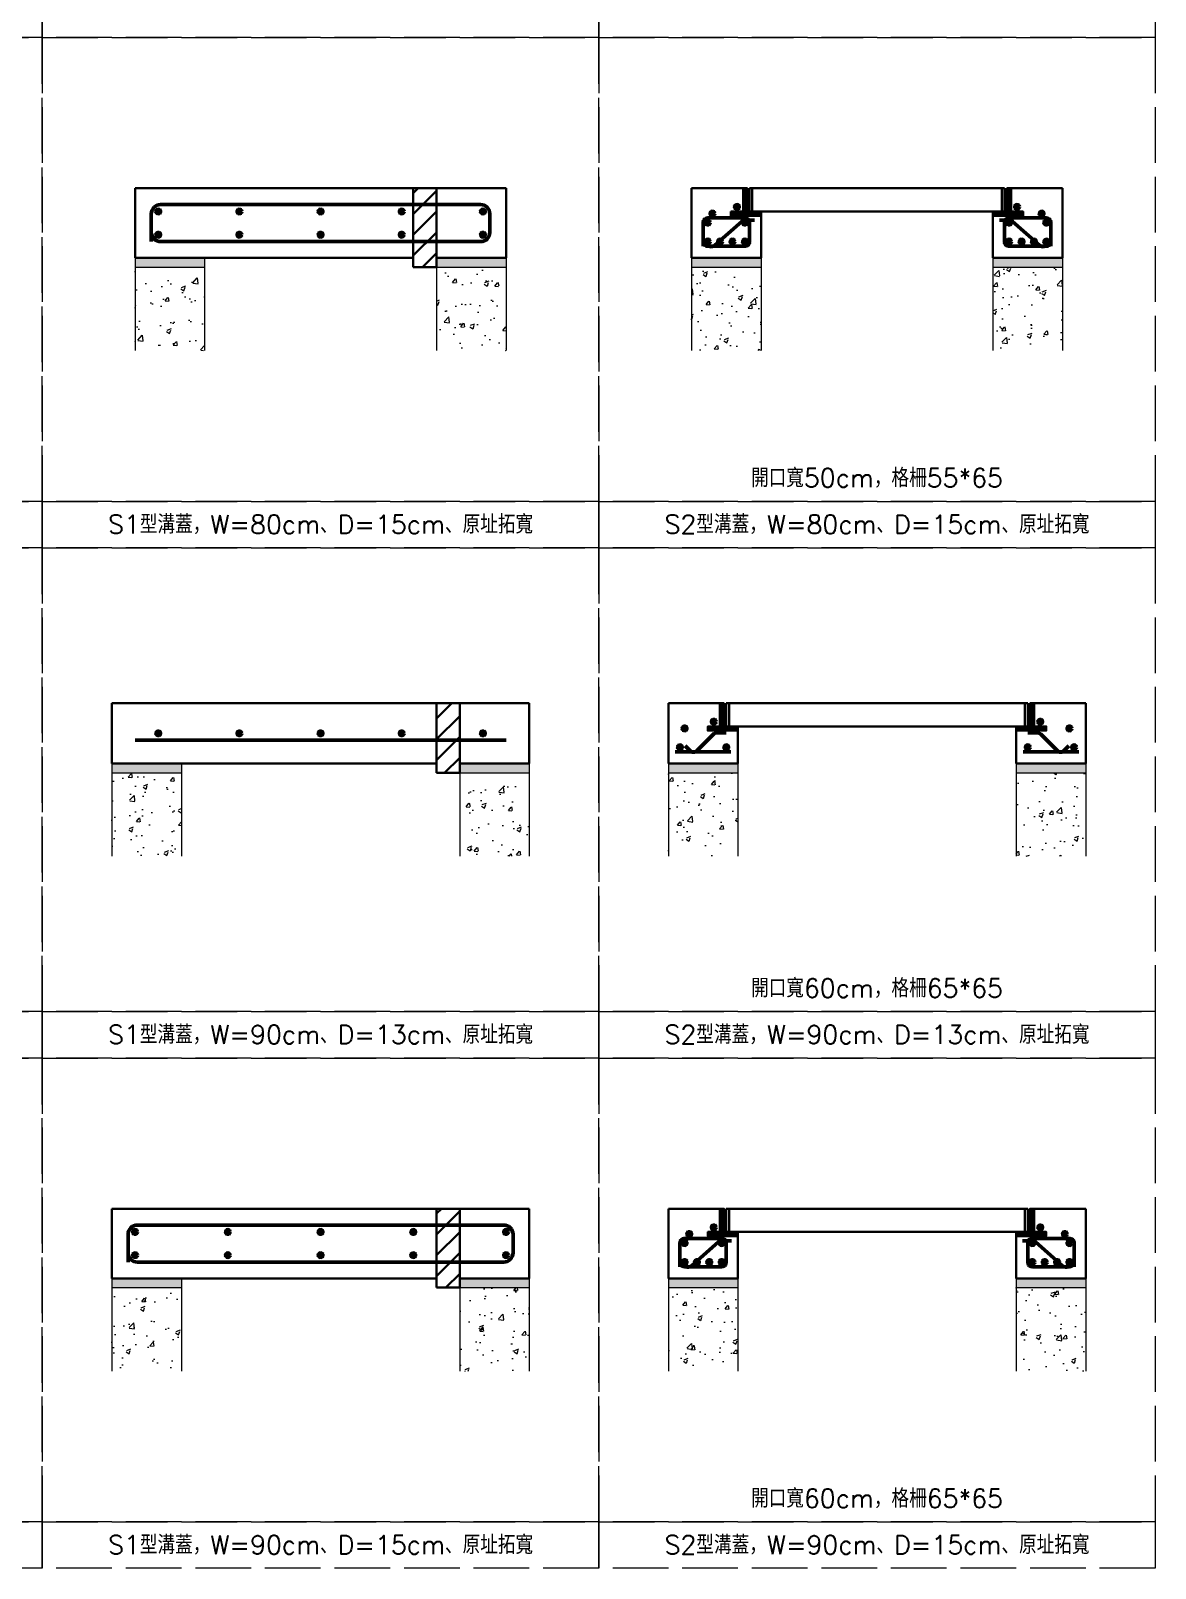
# Model space of a CAD drawing. Extents: x -4891 to 4829, y -5666 to -3242.
# Drawn here: x 3662.8 to 3905.3, y -5006.3 to -4674.8 of the extents above; entities that cross this region are included whole.
import ezdxf

# ---------------------------------------------------------------- set-up
doc = ezdxf.new("R2010")
doc.units = 0
doc.header["$MEASUREMENT"] = 0
doc.linetypes.add('ACAD_ISO02W100', pattern=[15, 12, -3])
doc.layers.add('一、4.基本-隱藏', color=9, linetype='ACAD_ISO02W100', lineweight=20, plot=False)
doc.layers.add('三、3.文字-註解文字', color=2, linetype='Continuous')
for name, color, linetype, lineweight in [('二、1.繪圖-既有設施', 8, 'Continuous', 20), ('二、2.繪圖-施作項目', 181, 'Continuous', 30), ('二、5.繪圖-鋼筋', 60, 'Continuous', 50), ('二、6.繪圖-其他施作項目', 35, 'Continuous', 30)]:
    doc.layers.add(name, color=color, linetype=linetype, lineweight=lineweight)
doc.styles.add('Content', font='romans.shx', dxfattribs={"height": 4, "bigfont": 'genie.shx'})
pattern_1 = [(0, (-224119.11284, -336857.6605), (0.635, 0.635), [0.3175, -0.9525]), (90, (-224118.9541, -336857.8192), (-0.635, 0.635), [0.3175, -0.9525])]
pattern_2 = [(50, (-224119.113, -336857.6605), (9.10923345, -0.79695428), [0.9525, -10.4775]), (355, (-224119.113, -336857.6605), (-1.76217107, 9.55284226), [0.762, -8.3820292]), (100.4514447, (-224118.354, -336857.727), (7.34706235, 8.7558876), [0.80950044, -8.90451223]), (46.1842, (-224119.113, -336855.12), (13.55395204, -2.1021164), [1.42875, -15.71625]), (96.6355576, (-224117.983, -336855.296), (11.8702067, 12.37130623), [1.21425116, -13.3567804]), (351.184151, (-224119.113, -336855.12), (11.8702067, 12.37130623), [1.14299835, -12.5729866]), (21, (-224117.843, -336855.7555), (7.58071956, -5.11325991), [0.9525, -10.4775]), (326, (-224117.843, -336855.7555), (3.09010142, 9.2093983), [0.762, -8.382]), (71.451445, (-224117.211, -336856.182), (10.67082096, 4.09613844), [0.80950044, -8.90449688]), (37.5, (-224119.113, -336857.6605), (0.154430163, 4.227751944), [0, -8.2804, 0, -8.509, 0, -8.41375]), (7.5, (-224119.113, -336857.6605), (3.340983126, 5.00902874), [0, -4.8514, 0, -8.0899, 0, -3.20675]), (327.5, (-224121.945, -336857.6605), (6.779529758, -0.2864372), [0, -3.175, 0, -9.906, 0, -13.1445]), (317.5, (-224123.215, -336857.6605), (7.40645907, 1.27132455), [0, -4.1275, 0, -6.5786, 0, -9.3345])]

msp = doc.modelspace()

# ---------------------------------------------------------------- hatches: boundary and pattern name
at = {"layer": '二、1.繪圖-既有設施'}
h = msp.add_hatch(dxfattribs=at)
h.set_pattern_fill('CROSS', color=256, scale=0.1)
h.set_pattern_definition(pattern_1)
h.paths.add_polyline_path([(3700.347, -4723.796), (3685.347, -4723.796), (3685.347, -4725.796), (3700.347, -4725.796)])
h.paths.add_polyline_path([(3765.347, -4723.796), (3750.347, -4723.796), (3750.347, -4725.796), (3765.347, -4725.796)])
h = msp.add_hatch(dxfattribs=at)
h.set_pattern_fill('AR-CONC', color=256, scale=0.05)
h.set_pattern_definition(pattern_2)
h.paths.add_polyline_path([(3700.347, -4725.796), (3685.347, -4725.796), (3685.347, -4743.796), (3700.347, -4743.796)])
h.paths.add_polyline_path([(3765.347, -4725.796), (3750.347, -4725.796), (3750.347, -4743.796), (3765.347, -4743.796)])
h = msp.add_hatch(dxfattribs=at)
h.set_pattern_fill('CROSS', color=256, scale=0.1)
h.set_pattern_definition(pattern_1)
h.paths.add_polyline_path([(3820.347, -4723.796), (3805.347, -4723.796), (3805.347, -4725.796), (3820.347, -4725.796)])
h.paths.add_polyline_path([(3885.347, -4723.796), (3870.347, -4723.796), (3870.347, -4725.796), (3885.347, -4725.796)])
h = msp.add_hatch(dxfattribs=at)
h.set_pattern_fill('AR-CONC', color=256, scale=0.05)
h.set_pattern_definition(pattern_2)
h.paths.add_polyline_path([(3820.347, -4725.796), (3805.347, -4725.796), (3805.347, -4743.796), (3820.347, -4743.796)])
h.paths.add_polyline_path([(3885.347, -4725.796), (3870.347, -4725.796), (3870.347, -4743.796), (3885.347, -4743.796)])
h = msp.add_hatch(dxfattribs=at)
h.set_pattern_fill('CROSS', color=256, scale=0.1)
h.set_pattern_definition(pattern_1)
h.paths.add_polyline_path([(3695.347, -4832.796), (3680.347, -4832.796), (3680.347, -4834.796), (3695.347, -4834.796)])
h.paths.add_polyline_path([(3770.347, -4832.796), (3755.347, -4832.796), (3755.347, -4834.796), (3770.347, -4834.796)])
h = msp.add_hatch(dxfattribs=at)
h.set_pattern_fill('CROSS', color=256, scale=0.1)
h.set_pattern_definition(pattern_1)
h.paths.add_polyline_path([(3815.347, -4832.796), (3800.347, -4832.796), (3800.347, -4834.796), (3815.347, -4834.796)])
h.paths.add_polyline_path([(3890.347, -4832.796), (3875.347, -4832.796), (3875.347, -4834.796), (3890.347, -4834.796)])
h = msp.add_hatch(dxfattribs=at)
h.set_pattern_fill('AR-CONC', color=256, scale=0.05)
h.set_pattern_definition(pattern_2)
h.paths.add_polyline_path([(3695.347, -4834.796), (3680.347, -4834.796), (3680.347, -4852.796), (3695.347, -4852.796)])
h.paths.add_polyline_path([(3770.347, -4834.796), (3755.347, -4834.796), (3755.347, -4852.796), (3770.347, -4852.796)])
h = msp.add_hatch(dxfattribs=at)
h.set_pattern_fill('AR-CONC', color=256, scale=0.05)
h.set_pattern_definition(pattern_2)
h.paths.add_polyline_path([(3815.347, -4834.796), (3800.347, -4834.796), (3800.347, -4852.796), (3815.347, -4852.796)])
h.paths.add_polyline_path([(3890.347, -4834.796), (3875.347, -4834.796), (3875.347, -4852.796), (3890.347, -4852.796)])
h = msp.add_hatch(dxfattribs=at)
h.set_pattern_fill('CROSS', color=256, scale=0.1)
h.set_pattern_definition(pattern_1)
h.paths.add_polyline_path([(3695.347, -4943.796), (3680.347, -4943.796), (3680.347, -4945.796), (3695.347, -4945.796)])
h.paths.add_polyline_path([(3770.347, -4943.796), (3755.347, -4943.796), (3755.347, -4945.796), (3770.347, -4945.796)])
h = msp.add_hatch(dxfattribs=at)
h.set_pattern_fill('CROSS', color=256, scale=0.1)
h.set_pattern_definition(pattern_1)
h.paths.add_polyline_path([(3815.347, -4943.796), (3800.347, -4943.796), (3800.347, -4945.796), (3815.347, -4945.796)])
h.paths.add_polyline_path([(3890.347, -4943.796), (3875.347, -4943.796), (3875.347, -4945.796), (3890.347, -4945.796)])
h = msp.add_hatch(dxfattribs=at)
h.set_pattern_fill('AR-CONC', color=256, scale=0.05)
h.set_pattern_definition(pattern_2)
h.paths.add_polyline_path([(3695.347, -4945.796), (3680.347, -4945.796), (3680.347, -4963.796), (3695.347, -4963.796)])
h.paths.add_polyline_path([(3770.347, -4945.796), (3755.347, -4945.796), (3755.347, -4963.796), (3770.347, -4963.796)])
h = msp.add_hatch(dxfattribs=at)
h.set_pattern_fill('AR-CONC', color=256, scale=0.05)
h.set_pattern_definition(pattern_2)
h.paths.add_polyline_path([(3815.347, -4945.796), (3800.347, -4945.796), (3800.347, -4963.796), (3815.347, -4963.796)])
h.paths.add_polyline_path([(3890.347, -4945.796), (3875.347, -4945.796), (3875.347, -4963.796), (3890.347, -4963.796)])
at = {"layer": '二、5.繪圖-鋼筋'}
h = msp.add_hatch(color=256, dxfattribs=at)
h.dxf.hatch_style = 1
h.paths.add_polyline_path([(3689.847, -4713.796, 1), (3690.847, -4713.796, 1)])
h = msp.add_hatch(color=256, dxfattribs=at)
h.dxf.hatch_style = 1
h.paths.add_polyline_path([(3707.347, -4713.796, 1), (3708.347, -4713.796, 1)])
h = msp.add_hatch(color=256, dxfattribs=at)
h.dxf.hatch_style = 1
h.paths.add_polyline_path([(3724.847, -4713.796, 1), (3725.847, -4713.796, 1)])
h = msp.add_hatch(color=256, dxfattribs=at)
h.dxf.hatch_style = 1
h.paths.add_polyline_path([(3742.347, -4713.796, 1), (3743.347, -4713.796, 1)])
h = msp.add_hatch(color=256, dxfattribs=at)
h.dxf.hatch_style = 1
h.paths.add_polyline_path([(3759.847, -4713.796, 1), (3760.847, -4713.796, 1)])
h = msp.add_hatch(color=256, dxfattribs=at)
h.dxf.hatch_style = 1
h.paths.add_polyline_path([(3814.647, -4712.796, 1), (3815.647, -4712.796, 1)])
h = msp.add_hatch(color=256, dxfattribs=at)
h.dxf.hatch_style = 1
h.paths.add_polyline_path([(3875.047, -4712.796, 1), (3876.047, -4712.796, 1)])
h = msp.add_hatch(color=256, dxfattribs=at)
h.dxf.hatch_style = 1
h.paths.add_polyline_path([(3808.347, -4716.196, 1), (3809.347, -4716.196, 1)])
h = msp.add_hatch(color=256, dxfattribs=at)
h.dxf.hatch_style = 1
h.paths.add_polyline_path([(3809.347, -4714.246, 1), (3810.347, -4714.246, 1)])
h = msp.add_hatch(color=256, dxfattribs=at)
h.dxf.hatch_style = 1
h.paths.add_polyline_path([(3816.347, -4716.196, 1), (3817.347, -4716.196, 1)])
h = msp.add_hatch(color=256, dxfattribs=at)
h.dxf.hatch_style = 1
h.paths.add_polyline_path([(3873.347, -4716.196, 1), (3874.347, -4716.196, 1)])
h = msp.add_hatch(color=256, dxfattribs=at)
h.dxf.hatch_style = 1
h.paths.add_polyline_path([(3880.347, -4714.246, 1), (3881.347, -4714.246, 1)])
h = msp.add_hatch(color=256, dxfattribs=at)
h.dxf.hatch_style = 1
h.paths.add_polyline_path([(3881.347, -4716.196, 1), (3882.347, -4716.196, 1)])
h = msp.add_hatch(color=256, dxfattribs=at)
h.dxf.hatch_style = 1
h.paths.add_polyline_path([(3689.847, -4718.796, 1), (3690.847, -4718.796, 1)])
h = msp.add_hatch(color=256, dxfattribs=at)
h.dxf.hatch_style = 1
h.paths.add_polyline_path([(3707.347, -4718.796, 1), (3708.347, -4718.796, 1)])
h = msp.add_hatch(color=256, dxfattribs=at)
h.dxf.hatch_style = 1
h.paths.add_polyline_path([(3724.847, -4718.796, 1), (3725.847, -4718.796, 1)])
h = msp.add_hatch(color=256, dxfattribs=at)
h.dxf.hatch_style = 1
h.paths.add_polyline_path([(3742.347, -4718.796, 1), (3743.347, -4718.796, 1)])
h = msp.add_hatch(color=256, dxfattribs=at)
h.dxf.hatch_style = 1
h.paths.add_polyline_path([(3759.847, -4718.796, 1), (3760.847, -4718.796, 1)])
h = msp.add_hatch(color=256, dxfattribs=at)
h.dxf.hatch_style = 1
h.paths.add_polyline_path([(3808.347, -4720.296, 1), (3809.347, -4720.296, 1)])
h = msp.add_hatch(color=256, dxfattribs=at)
h.dxf.hatch_style = 1
h.paths.add_polyline_path([(3811.007, -4720.296, 1), (3812.007, -4720.296, 1)])
h = msp.add_hatch(color=256, dxfattribs=at)
h.dxf.hatch_style = 1
h.paths.add_polyline_path([(3813.677, -4720.296, 1), (3814.677, -4720.296, 1)])
h = msp.add_hatch(color=256, dxfattribs=at)
h.dxf.hatch_style = 1
h.paths.add_polyline_path([(3816.347, -4720.296, 1), (3817.347, -4720.296, 1)])
h = msp.add_hatch(color=256, dxfattribs=at)
h.dxf.hatch_style = 1
h.paths.add_polyline_path([(3873.347, -4720.296, 1), (3874.347, -4720.296, 1)])
h = msp.add_hatch(color=256, dxfattribs=at)
h.dxf.hatch_style = 1
h.paths.add_polyline_path([(3876.017, -4720.296, 1), (3877.017, -4720.296, 1)])
h = msp.add_hatch(color=256, dxfattribs=at)
h.dxf.hatch_style = 1
h.paths.add_polyline_path([(3878.687, -4720.296, 1), (3879.687, -4720.296, 1)])
h = msp.add_hatch(color=256, dxfattribs=at)
h.dxf.hatch_style = 1
h.paths.add_polyline_path([(3881.347, -4720.296, 1), (3882.347, -4720.296, 1)])
h = msp.add_hatch(color=256, dxfattribs=at)
h.dxf.hatch_style = 1
h.paths.add_polyline_path([(3689.847, -4826.296, 1), (3690.847, -4826.296, 1)])
h = msp.add_hatch(color=256, dxfattribs=at)
h.dxf.hatch_style = 1
h.paths.add_polyline_path([(3707.347, -4826.296, 1), (3708.347, -4826.296, 1)])
h = msp.add_hatch(color=256, dxfattribs=at)
h.dxf.hatch_style = 1
h.paths.add_polyline_path([(3724.847, -4826.296, 1), (3725.847, -4826.296, 1)])
h = msp.add_hatch(color=256, dxfattribs=at)
h.dxf.hatch_style = 1
h.paths.add_polyline_path([(3742.347, -4826.296, 1), (3743.347, -4826.296, 1)])
h = msp.add_hatch(color=256, dxfattribs=at)
h.dxf.hatch_style = 1
h.paths.add_polyline_path([(3759.847, -4826.296, 1), (3760.847, -4826.296, 1)])
h = msp.add_hatch(color=256, dxfattribs=at)
h.dxf.hatch_style = 1
h.paths.add_polyline_path([(3803.347, -4825.246, 1), (3804.347, -4825.246, 1)])
h = msp.add_hatch(color=256, dxfattribs=at)
h.dxf.hatch_style = 1
h.paths.add_polyline_path([(3809.647, -4823.796, 1), (3810.647, -4823.796, 1)])
h = msp.add_hatch(color=256, dxfattribs=at)
h.dxf.hatch_style = 1
h.paths.add_polyline_path([(3880.047, -4823.796, 1), (3881.047, -4823.796, 1)])
h = msp.add_hatch(color=256, dxfattribs=at)
h.dxf.hatch_style = 1
h.paths.add_polyline_path([(3886.347, -4825.246, 1), (3887.347, -4825.246, 1)])
h = msp.add_hatch(color=256, dxfattribs=at)
h.dxf.hatch_style = 1
h.paths.add_polyline_path([(3802.347, -4829.296, 1), (3803.347, -4829.296, 1)])
h = msp.add_hatch(color=256, dxfattribs=at)
h.dxf.hatch_style = 1
h.paths.add_polyline_path([(3812.347, -4829.296, 1), (3813.347, -4829.296, 1)])
h = msp.add_hatch(color=256, dxfattribs=at)
h.dxf.hatch_style = 1
h.paths.add_polyline_path([(3877.347, -4829.296, 1), (3878.347, -4829.296, 1)])
h = msp.add_hatch(color=256, dxfattribs=at)
h.dxf.hatch_style = 1
h.paths.add_polyline_path([(3887.347, -4829.296, 1), (3888.347, -4829.296, 1)])
h = msp.add_hatch(color=256, dxfattribs=at)
h.dxf.hatch_style = 1
h.paths.add_polyline_path([(3684.847, -4933.796, 1), (3685.847, -4933.796, 1)])
h = msp.add_hatch(color=256, dxfattribs=at)
h.dxf.hatch_style = 1
h.paths.add_polyline_path([(3704.847, -4933.796, 1), (3705.847, -4933.796, 1)])
h = msp.add_hatch(color=256, dxfattribs=at)
h.dxf.hatch_style = 1
h.paths.add_polyline_path([(3724.847, -4933.796, 1), (3725.847, -4933.796, 1)])
h = msp.add_hatch(color=256, dxfattribs=at)
h.dxf.hatch_style = 1
h.paths.add_polyline_path([(3744.847, -4933.796, 1), (3745.847, -4933.796, 1)])
h = msp.add_hatch(color=256, dxfattribs=at)
h.dxf.hatch_style = 1
h.paths.add_polyline_path([(3764.847, -4933.796, 1), (3765.847, -4933.796, 1)])
h = msp.add_hatch(color=256, dxfattribs=at)
h.dxf.hatch_style = 1
h.paths.add_polyline_path([(3804.347, -4934.246, 1), (3805.347, -4934.246, 1)])
h = msp.add_hatch(color=256, dxfattribs=at)
h.dxf.hatch_style = 1
h.paths.add_polyline_path([(3809.647, -4932.796, 1), (3810.647, -4932.796, 1)])
h = msp.add_hatch(color=256, dxfattribs=at)
h.dxf.hatch_style = 1
h.paths.add_polyline_path([(3880.047, -4932.796, 1), (3881.047, -4932.796, 1)])
h = msp.add_hatch(color=256, dxfattribs=at)
h.dxf.hatch_style = 1
h.paths.add_polyline_path([(3885.347, -4934.246, 1), (3886.347, -4934.246, 1)])
h = msp.add_hatch(color=256, dxfattribs=at)
h.dxf.hatch_style = 1
h.paths.add_polyline_path([(3684.847, -4938.796, 1), (3685.847, -4938.796, 1)])
h = msp.add_hatch(color=256, dxfattribs=at)
h.dxf.hatch_style = 1
h.paths.add_polyline_path([(3704.847, -4938.796, 1), (3705.847, -4938.796, 1)])
h = msp.add_hatch(color=256, dxfattribs=at)
h.dxf.hatch_style = 1
h.paths.add_polyline_path([(3724.847, -4938.796, 1), (3725.847, -4938.796, 1)])
h = msp.add_hatch(color=256, dxfattribs=at)
h.dxf.hatch_style = 1
h.paths.add_polyline_path([(3744.847, -4938.796, 1), (3745.847, -4938.796, 1)])
h = msp.add_hatch(color=256, dxfattribs=at)
h.dxf.hatch_style = 1
h.paths.add_polyline_path([(3764.847, -4938.796, 1), (3765.847, -4938.796, 1)])
h = msp.add_hatch(color=256, dxfattribs=at)
h.dxf.hatch_style = 1
h.paths.add_polyline_path([(3803.347, -4936.196, 1), (3804.347, -4936.196, 1)])
h = msp.add_hatch(color=256, dxfattribs=at)
h.dxf.hatch_style = 1
h.paths.add_polyline_path([(3811.347, -4936.196, 1), (3812.347, -4936.196, 1)])
h = msp.add_hatch(color=256, dxfattribs=at)
h.dxf.hatch_style = 1
h.paths.add_polyline_path([(3878.347, -4936.196, 1), (3879.347, -4936.196, 1)])
h = msp.add_hatch(color=256, dxfattribs=at)
h.dxf.hatch_style = 1
h.paths.add_polyline_path([(3886.347, -4936.196, 1), (3887.347, -4936.196, 1)])
h = msp.add_hatch(color=256, dxfattribs=at)
h.dxf.hatch_style = 1
h.paths.add_polyline_path([(3803.347, -4940.296, 1), (3804.347, -4940.296, 1)])
h = msp.add_hatch(color=256, dxfattribs=at)
h.dxf.hatch_style = 1
h.paths.add_polyline_path([(3806.007, -4940.296, 1), (3807.007, -4940.296, 1)])
h = msp.add_hatch(color=256, dxfattribs=at)
h.dxf.hatch_style = 1
h.paths.add_polyline_path([(3808.677, -4940.296, 1), (3809.677, -4940.296, 1)])
h = msp.add_hatch(color=256, dxfattribs=at)
h.dxf.hatch_style = 1
h.paths.add_polyline_path([(3811.347, -4940.296, 1), (3812.347, -4940.296, 1)])
h = msp.add_hatch(color=256, dxfattribs=at)
h.dxf.hatch_style = 1
h.paths.add_polyline_path([(3878.347, -4940.296, 1), (3879.347, -4940.296, 1)])
h = msp.add_hatch(color=256, dxfattribs=at)
h.dxf.hatch_style = 1
h.paths.add_polyline_path([(3881.017, -4940.296, 1), (3882.017, -4940.296, 1)])
h = msp.add_hatch(color=256, dxfattribs=at)
h.dxf.hatch_style = 1
h.paths.add_polyline_path([(3883.687, -4940.296, 1), (3884.687, -4940.296, 1)])
h = msp.add_hatch(color=256, dxfattribs=at)
h.dxf.hatch_style = 1
h.paths.add_polyline_path([(3886.347, -4940.296, 1), (3887.347, -4940.296, 1)])
at = {"layer": '二、6.繪圖-其他施作項目'}
h = msp.add_hatch(dxfattribs=at)
h.set_pattern_fill('ANSI31', color=256)
h.set_pattern_definition([(45, (-224364.1128, -337497.6605), (-2.24506403, 2.24506403), [])])
h.paths.add_polyline_path([(3750.347, -4708.796), (3745.347, -4708.796), (3745.347, -4725.796), (3750.347, -4725.796)])
h = msp.add_hatch(dxfattribs=at)
h.set_pattern_fill('ANSI31', color=256, scale=0.1)
h.set_pattern_definition([(45, (5045.18152, -5729.32315), (-0.2245064, 0.2245064), [])])
h.paths.add_polyline_path([(3817.347, -4708.796), (3816.447, -4708.796), (3816.447, -4713.796), (3813.847, -4713.796), (3813.847, -4714.696), (3820.347, -4714.696), (3820.347, -4713.796), (3817.347, -4713.796)])
h.paths.add_polyline_path([(3873.347, -4713.796), (3870.347, -4713.796), (3870.347, -4714.696), (3876.847, -4714.696), (3876.847, -4713.796), (3874.247, -4713.796), (3874.247, -4708.796), (3873.347, -4708.796)])
h = msp.add_hatch(dxfattribs=at)
h.set_pattern_fill('ANSI31', color=256)
h.set_pattern_definition([(45, (-224204.2358, -337689.4998), (-2.24506403, 2.24506403), [])])
h.paths.add_polyline_path([(3755.347, -4819.796), (3750.347, -4819.796), (3750.347, -4834.796), (3755.347, -4834.796)])
h = msp.add_hatch(dxfattribs=at)
h.set_pattern_fill('ANSI31', color=256, scale=0.1)
h.set_pattern_definition([(45, (5040.18152, -5815.25838), (-0.2245064, 0.2245064), [])])
h.paths.add_polyline_path([(3812.347, -4819.796), (3811.447, -4819.796), (3811.447, -4824.796), (3808.847, -4824.796), (3808.847, -4825.696), (3815.347, -4825.696), (3815.347, -4824.796), (3812.347, -4824.796)])
h.paths.add_polyline_path([(3878.347, -4824.796), (3875.347, -4824.796), (3875.347, -4825.696), (3881.847, -4825.696), (3881.847, -4824.796), (3879.247, -4824.796), (3879.247, -4819.796), (3878.347, -4819.796)])
h = msp.add_hatch(dxfattribs=at)
h.set_pattern_fill('ANSI31', color=256)
h.set_pattern_definition([(45, (-224359.1128, -337717.6605), (-2.24506403, 2.24506403), [])])
h.paths.add_polyline_path([(3755.347, -4928.796), (3750.347, -4928.796), (3750.347, -4945.796), (3755.347, -4945.796)])
h = msp.add_hatch(dxfattribs=at)
h.set_pattern_fill('ANSI31', color=256, scale=0.1)
h.set_pattern_definition([(45, (5040.18152, -5924.25838), (-0.2245064, 0.2245064), [])])
h.paths.add_polyline_path([(3812.347, -4928.796), (3811.447, -4928.796), (3811.447, -4933.796), (3808.847, -4933.796), (3808.847, -4934.696), (3815.347, -4934.696), (3815.347, -4933.796), (3812.347, -4933.796)])
h.paths.add_polyline_path([(3878.347, -4933.796), (3875.347, -4933.796), (3875.347, -4934.696), (3881.847, -4934.696), (3881.847, -4933.796), (3879.247, -4933.796), (3879.247, -4928.796), (3878.347, -4928.796)])

# ---------------------------------------------------------------- linework, layer by layer
at = {"layer": '一、4.基本-隱藏'}
for points in [[(3545.347, -4666.296), (3665.347, -4666.296), (3665.347, -4676.296), (3545.347, -4676.296)], [(3665.347, -4666.296), (3785.347, -4666.296), (3785.347, -4676.296), (3665.347, -4676.296)], [(3785.347, -4666.296), (3905.347, -4666.296), (3905.347, -4676.296), (3785.347, -4676.296)], [(3545.347, -4676.296), (3665.347, -4676.296), (3665.347, -4776.296), (3545.347, -4776.296)], [(3665.347, -4676.296), (3785.347, -4676.296), (3785.347, -4776.296), (3665.347, -4776.296)], [(3785.347, -4676.296), (3905.347, -4676.296), (3905.347, -4776.296), (3785.347, -4776.296)], [(3545.347, -4776.296), (3665.347, -4776.296), (3665.347, -4786.296), (3545.347, -4786.296)], [(3665.347, -4776.296), (3785.347, -4776.296), (3785.347, -4786.296), (3665.347, -4786.296)], [(3785.347, -4776.296), (3905.347, -4776.296), (3905.347, -4786.296), (3785.347, -4786.296)], [(3545.347, -4786.296), (3665.347, -4786.296), (3665.347, -4886.296), (3545.347, -4886.296)], [(3665.347, -4786.296), (3785.347, -4786.296), (3785.347, -4886.296), (3665.347, -4886.296)], [(3785.347, -4786.296), (3905.347, -4786.296), (3905.347, -4886.296), (3785.347, -4886.296)], [(3545.347, -4886.296), (3665.347, -4886.296), (3665.347, -4896.296), (3545.347, -4896.296)], [(3665.347, -4886.296), (3785.347, -4886.296), (3785.347, -4896.296), (3665.347, -4896.296)], [(3665.347, -4886.296), (3785.347, -4886.296), (3785.347, -4896.296), (3665.347, -4896.296)], [(3785.347, -4886.296), (3905.347, -4886.296), (3905.347, -4896.296), (3785.347, -4896.296)], [(3545.347, -4896.296), (3665.347, -4896.296), (3665.347, -4996.296), (3545.347, -4996.296)], [(3665.347, -4896.296), (3785.347, -4896.296), (3785.347, -4996.296), (3665.347, -4996.296)], [(3785.347, -4896.296), (3905.347, -4896.296), (3905.347, -4996.296), (3785.347, -4996.296)], [(3545.347, -4996.296), (3665.347, -4996.296), (3665.347, -5006.296), (3545.347, -5006.296)], [(3665.347, -4996.296), (3785.347, -4996.296), (3785.347, -5006.296), (3665.347, -5006.296)], [(3785.347, -4996.296), (3905.347, -4996.296), (3905.347, -5006.296), (3785.347, -5006.296)]]:
    msp.add_lwpolyline(points, close=True, dxfattribs=at)
at = {"layer": '二、1.繪圖-既有設施'}
for points in [[(3685.347, -4723.796), (3685.347, -4743.796)], [(3685.347, -4725.796), (3700.347, -4725.796)], [(3700.347, -4723.796), (3700.347, -4743.796)], [(3750.347, -4723.796), (3750.347, -4743.796)], [(3750.347, -4725.796), (3765.347, -4725.796)], [(3765.347, -4723.796), (3765.347, -4743.796)], [(3805.347, -4723.796), (3805.347, -4743.796)], [(3805.347, -4725.796), (3820.347, -4725.796)], [(3820.347, -4723.796), (3820.347, -4743.796)], [(3870.347, -4723.796), (3870.347, -4743.796)], [(3870.347, -4725.796), (3885.347, -4725.796)], [(3885.347, -4723.796), (3885.347, -4743.796)], [(3680.347, -4832.796), (3680.347, -4852.796)], [(3695.347, -4832.796), (3695.347, -4852.796)], [(3755.347, -4832.796), (3755.347, -4852.796)], [(3770.347, -4832.796), (3770.347, -4852.796)], [(3800.347, -4832.796), (3800.347, -4852.796)], [(3815.347, -4832.796), (3815.347, -4852.796)], [(3875.347, -4832.796), (3875.347, -4852.796)], [(3890.347, -4832.796), (3890.347, -4852.796)], [(3680.347, -4834.796), (3695.347, -4834.796)], [(3755.347, -4834.796), (3770.347, -4834.796)], [(3800.347, -4834.796), (3815.347, -4834.796)], [(3875.347, -4834.796), (3890.347, -4834.796)], [(3680.347, -4943.796), (3680.347, -4963.796)], [(3695.347, -4943.796), (3695.347, -4963.796)], [(3755.347, -4943.796), (3755.347, -4963.796)], [(3770.347, -4943.796), (3770.347, -4963.796)], [(3800.347, -4943.796), (3800.347, -4963.796)], [(3815.347, -4943.796), (3815.347, -4963.796)], [(3875.347, -4943.796), (3875.347, -4963.796)], [(3890.347, -4943.796), (3890.347, -4963.796)], [(3680.347, -4945.796), (3695.347, -4945.796)], [(3755.347, -4945.796), (3770.347, -4945.796)], [(3800.347, -4945.796), (3815.347, -4945.796)], [(3875.347, -4945.796), (3890.347, -4945.796)]]:
    msp.add_lwpolyline(points, dxfattribs=at)
at = {"layer": '二、2.繪圖-施作項目'}
for points in [[(3685.347, -4708.796), (3765.347, -4708.796)], [(3685.347, -4708.796), (3685.347, -4723.796)], [(3765.347, -4708.796), (3765.347, -4723.796)], [(3805.347, -4708.796), (3816.447, -4708.796)], [(3805.347, -4708.796), (3805.347, -4723.796)], [(3885.347, -4708.796), (3874.247, -4708.796)], [(3885.347, -4708.796), (3885.347, -4723.796)], [(3820.347, -4713.796), (3820.347, -4723.796)], [(3870.347, -4713.796), (3870.347, -4723.796)], [(3685.347, -4723.796), (3745.347, -4723.796)], [(3750.347, -4723.796), (3765.347, -4723.796)], [(3805.347, -4723.796), (3820.347, -4723.796)], [(3870.347, -4723.796), (3885.347, -4723.796)], [(3680.347, -4819.796), (3770.347, -4819.796)], [(3680.347, -4819.796), (3680.347, -4832.796)], [(3770.347, -4819.796), (3770.347, -4832.796)], [(3800.347, -4819.796), (3811.447, -4819.796)], [(3800.347, -4819.796), (3800.347, -4832.796)], [(3879.247, -4819.796), (3890.347, -4819.796)], [(3890.347, -4819.796), (3890.347, -4832.796)], [(3815.347, -4824.796), (3815.347, -4832.796)], [(3875.347, -4824.796), (3875.347, -4832.796)], [(3680.347, -4832.796), (3750.347, -4832.796)], [(3755.347, -4832.796), (3770.347, -4832.796)], [(3800.347, -4832.796), (3815.347, -4832.796)], [(3875.347, -4832.796), (3890.347, -4832.796)], [(3680.347, -4928.796), (3770.347, -4928.796)], [(3680.347, -4928.796), (3680.347, -4943.796)], [(3770.347, -4928.796), (3770.347, -4943.796)], [(3800.347, -4928.796), (3811.447, -4928.796)], [(3800.347, -4928.796), (3800.347, -4943.796)], [(3879.247, -4928.796), (3890.347, -4928.796)], [(3890.347, -4928.796), (3890.347, -4943.796)], [(3815.347, -4933.796), (3815.347, -4943.796)], [(3875.347, -4933.796), (3875.347, -4943.796)], [(3680.347, -4943.796), (3750.347, -4943.796)], [(3755.347, -4943.796), (3770.347, -4943.796)], [(3800.347, -4943.796), (3815.347, -4943.796)], [(3875.347, -4943.796), (3890.347, -4943.796)]]:
    msp.add_lwpolyline(points, dxfattribs=at)
at = {"layer": '二、5.繪圖-鋼筋'}
for points in [[(3761.847, -4714.296), (3761.847, -4718.296, -0.4142136), (3759.847, -4720.296), (3690.847, -4720.296, -0.4142136), (3688.847, -4718.296), (3688.847, -4714.296, -0.4142136), (3690.847, -4712.296), (3759.847, -4712.296, -0.4142136)], [(3816.847, -4715.196), (3808.847, -4715.196, 0.4142136), (3807.847, -4716.196), (3807.847, -4720.296, 0.4142136), (3808.847, -4721.296), (3816.847, -4721.296, 0.4142136), (3817.847, -4720.296), (3817.847, -4716.196, 0.4142136)], [(3873.847, -4715.196), (3881.847, -4715.196, -0.4142136), (3882.847, -4716.196), (3882.847, -4720.296, -0.4142136), (3881.847, -4721.296), (3873.847, -4721.296, -0.4142136), (3872.847, -4720.296), (3872.847, -4716.196, -0.4142136)], [(3766.847, -4934.296), (3766.847, -4938.296, -0.4142136), (3764.847, -4940.296), (3685.847, -4940.296, -0.4142136), (3683.847, -4938.296), (3683.847, -4934.296, -0.4142136), (3685.847, -4932.296), (3764.847, -4932.296, -0.4142136)], [(3811.847, -4935.196), (3803.847, -4935.196, 0.4142136), (3802.847, -4936.196), (3802.847, -4940.296, 0.4142136), (3803.847, -4941.296), (3811.847, -4941.296, 0.4142136), (3812.847, -4940.296), (3812.847, -4936.196, 0.4142136)], [(3878.847, -4935.196), (3886.847, -4935.196, -0.4142136), (3887.847, -4936.196), (3887.847, -4940.296, -0.4142136), (3886.847, -4941.296), (3878.847, -4941.296, -0.4142136), (3877.847, -4940.296), (3877.847, -4936.196, -0.4142136)]]:
    msp.add_lwpolyline(points, format="xyb", close=True, dxfattribs=at)
for points in [[(3688.847, -4716.296), (3688.847, -4720.296)], [(3807.847, -4718.246), (3807.847, -4721.296)], [(3882.847, -4718.246), (3882.847, -4721.296)], [(3685.347, -4827.796), (3765.347, -4827.796)], [(3801.847, -4830.296), (3813.847, -4830.296)], [(3888.847, -4830.296), (3876.847, -4830.296)], [(3683.847, -4936.296), (3683.847, -4940.296)], [(3802.847, -4938.246), (3802.847, -4941.296)], [(3887.847, -4938.246), (3887.847, -4941.296)]]:
    msp.add_lwpolyline(points, dxfattribs=at)
for points in [[(3807.865, -4719.919), (3808.857, -4721.045, 0.4142136), (3810.268, -4721.135), (3816.164, -4715.945, -0.1824306), (3816.825, -4715.696), (3818.947, -4715.696)], [(3882.829, -4719.919), (3881.838, -4721.045, -0.4142136), (3880.427, -4721.135), (3874.531, -4715.945, 0.1824306), (3873.87, -4715.696), (3871.747, -4715.696)], [(3812.847, -4826.196), (3810.762, -4826.196, 0.1989124), (3810.054, -4826.489), (3806.454, -4830.089, -0.4142136), (3805.04, -4830.089), (3803.98, -4829.028)], [(3877.847, -4826.196), (3879.933, -4826.196, -0.1989124), (3880.64, -4826.489), (3884.24, -4830.089, 0.4142136), (3885.654, -4830.089), (3886.715, -4829.028)], [(3802.865, -4939.919), (3803.857, -4941.045, 0.4142136), (3805.268, -4941.135), (3811.164, -4935.945, -0.1824306), (3811.825, -4935.696), (3813.947, -4935.696)], [(3887.829, -4939.919), (3886.838, -4941.045, -0.4142136), (3885.427, -4941.135), (3879.531, -4935.945, 0.1824306), (3878.87, -4935.696), (3876.747, -4935.696)]]:
    msp.add_lwpolyline(points, format="xyb", dxfattribs=at)
for centre in [(3690.347, -4713.796), (3707.847, -4713.796), (3725.347, -4713.796), (3742.847, -4713.796), (3760.347, -4713.796), (3815.147, -4712.796), (3875.547, -4712.796), (3808.847, -4716.196), (3809.847, -4714.246), (3816.847, -4716.196), (3873.847, -4716.196), (3880.847, -4714.246), (3881.847, -4716.196), (3690.347, -4718.796), (3707.847, -4718.796), (3725.347, -4718.796), (3742.847, -4718.796), (3760.347, -4718.796), (3808.847, -4720.296), (3811.507, -4720.296), (3814.177, -4720.296), (3816.847, -4720.296), (3873.847, -4720.296), (3876.517, -4720.296), (3879.187, -4720.296), (3881.847, -4720.296), (3690.347, -4826.296), (3707.847, -4826.296), (3725.347, -4826.296), (3742.847, -4826.296), (3760.347, -4826.296), (3803.847, -4825.246), (3810.147, -4823.796), (3880.547, -4823.796), (3886.847, -4825.246), (3802.847, -4829.296), (3812.847, -4829.296), (3877.847, -4829.296), (3887.847, -4829.296), (3685.347, -4933.796), (3705.347, -4933.796), (3725.347, -4933.796), (3745.347, -4933.796), (3765.347, -4933.796), (3804.847, -4934.246), (3810.147, -4932.796), (3880.547, -4932.796), (3885.847, -4934.246), (3685.347, -4938.796), (3705.347, -4938.796), (3725.347, -4938.796), (3745.347, -4938.796), (3765.347, -4938.796), (3803.847, -4936.196), (3811.847, -4936.196), (3878.847, -4936.196), (3886.847, -4936.196), (3803.847, -4940.296), (3806.507, -4940.296), (3809.177, -4940.296), (3811.847, -4940.296), (3878.847, -4940.296), (3881.517, -4940.296), (3884.187, -4940.296), (3886.847, -4940.296)]:
    msp.add_circle(centre, 0.5, dxfattribs=at)
at = {"layer": '二、6.繪圖-其他施作項目'}
for points in [[(3745.347, -4708.796), (3745.347, -4725.796)], [(3750.347, -4708.796), (3750.347, -4725.796)], [(3817.847, -4708.796), (3817.847, -4713.796)], [(3817.847, -4708.796), (3872.847, -4708.796)], [(3818.447, -4708.796), (3818.447, -4713.796)], [(3872.247, -4708.796), (3872.247, -4713.796)], [(3872.847, -4708.796), (3872.847, -4713.796)], [(3817.847, -4713.796), (3872.847, -4713.796)], [(3745.347, -4725.796), (3750.347, -4725.796)], [(3750.347, -4819.796), (3750.347, -4834.796)], [(3755.347, -4819.796), (3755.347, -4834.796)], [(3812.847, -4819.796), (3812.847, -4824.796)], [(3812.847, -4819.796), (3877.847, -4819.796)], [(3813.447, -4819.796), (3813.447, -4824.796)], [(3877.247, -4819.796), (3877.247, -4824.796)], [(3877.847, -4819.796), (3877.847, -4824.796)], [(3812.847, -4824.796), (3877.847, -4824.796)], [(3750.347, -4834.796), (3755.347, -4834.796)], [(3750.347, -4928.796), (3750.347, -4945.796)], [(3755.347, -4928.796), (3755.347, -4945.796)], [(3812.847, -4928.796), (3812.847, -4933.796)], [(3812.847, -4928.796), (3877.847, -4928.796)], [(3813.447, -4928.796), (3813.447, -4933.796)], [(3877.247, -4928.796), (3877.247, -4933.796)], [(3877.847, -4928.796), (3877.847, -4933.796)], [(3812.847, -4933.796), (3877.847, -4933.796)], [(3750.347, -4945.796), (3755.347, -4945.796)]]:
    msp.add_lwpolyline(points, dxfattribs=at)
for points in [[(3813.847, -4713.796), (3816.447, -4713.796), (3816.447, -4708.796), (3817.347, -4708.796), (3817.347, -4713.796), (3820.347, -4713.796), (3820.347, -4714.696), (3813.847, -4714.696)], [(3874.247, -4708.796), (3873.347, -4708.796), (3873.347, -4713.796), (3870.347, -4713.796), (3870.347, -4714.696), (3876.847, -4714.696), (3876.847, -4713.796), (3874.247, -4713.796)], [(3808.847, -4824.796), (3811.447, -4824.796), (3811.447, -4819.796), (3812.347, -4819.796), (3812.347, -4824.796), (3815.347, -4824.796), (3815.347, -4825.696), (3808.847, -4825.696)], [(3879.247, -4819.796), (3878.347, -4819.796), (3878.347, -4824.796), (3875.347, -4824.796), (3875.347, -4825.696), (3881.847, -4825.696), (3881.847, -4824.796), (3879.247, -4824.796)], [(3808.847, -4933.796), (3811.447, -4933.796), (3811.447, -4928.796), (3812.347, -4928.796), (3812.347, -4933.796), (3815.347, -4933.796), (3815.347, -4934.696), (3808.847, -4934.696)], [(3879.247, -4928.796), (3878.347, -4928.796), (3878.347, -4933.796), (3875.347, -4933.796), (3875.347, -4934.696), (3881.847, -4934.696), (3881.847, -4933.796), (3879.247, -4933.796)]]:
    msp.add_lwpolyline(points, close=True, dxfattribs=at)

# ---------------------------------------------------------------- texts
at = {"layer": '三、3.文字-註解文字', "char_height": 4, "attachment_point": 5, "style": 'Content'}
for s, width, insert in [('開口寬50cm，格柵55*65', 84.48253, (3845.347, -4771.296)), ('S1型溝蓋，W=80cm、D=15cm、原址拓寬', 109.87052, (3725.347, -4781.296)), ('S2型溝蓋，W=80cm、D=15cm、原址拓寬', 113.28813, (3845.347, -4781.296)), ('開口寬60cm，格柵65*65', 84.48253, (3845.347, -4881.296)), ('S1型溝蓋，W=90cm、D=13cm、原址拓寬', 109.87052, (3725.347, -4891.296)), ('S2型溝蓋，W=90cm、D=13cm、原址拓寬', 113.28813, (3845.347, -4891.296)), ('開口寬60cm，格柵65*65', 84.48253, (3845.347, -4991.296)), ('S1型溝蓋，W=90cm、D=15cm、原址拓寬', 109.87052, (3725.347, -5001.296)), ('S2型溝蓋，W=90cm、D=15cm、原址拓寬', 113.28813, (3845.347, -5001.296))]:
    msp.add_mtext_dynamic_manual_height_columns(s, width=width, gutter_width=20, heights=[0], dxfattribs=dict(at, insert=insert))

doc.saveas('drawing.dxf')
